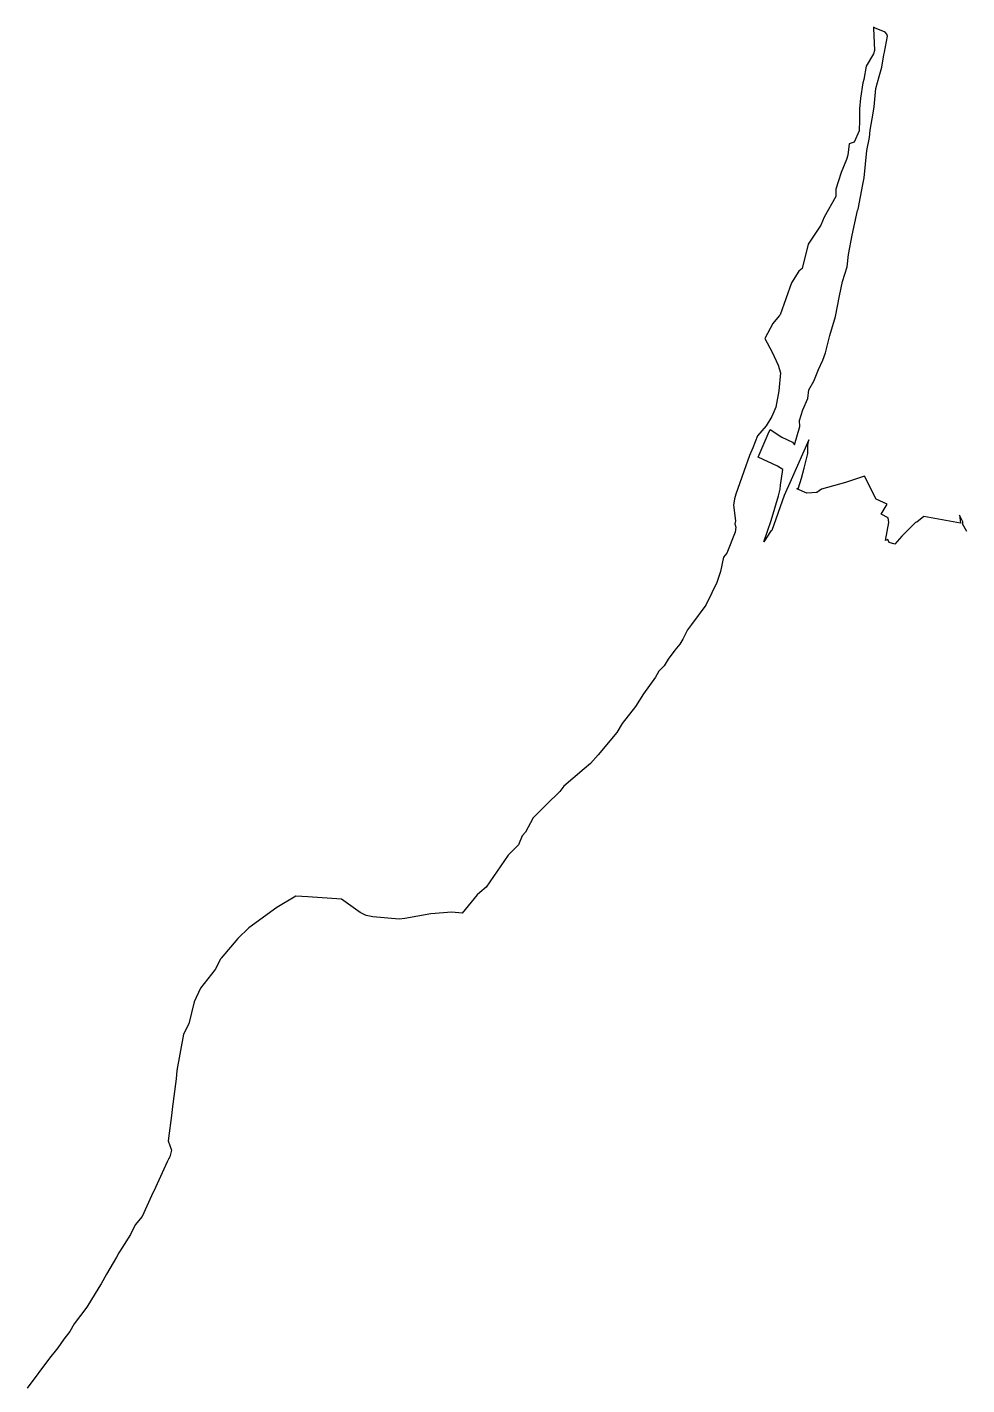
# Model space of a CAD drawing. Header units: inches. Extents: x 808357 to 808943, y 9157055 to 9157847.
# Drawn here: x 808493.5 to 808666, y 9157450.9 to 9157700 of the extents above; entities that cross this region are included whole.
import ezdxf

# ---------------------------------------------------------------- set-up
doc = ezdxf.new("R2010")
doc.units = ezdxf.units.IN
doc.header["$MEASUREMENT"] = 0

msp = doc.modelspace()

# ---------------------------------------------------------------- linework, layer by layer
at = {"elevation": 2898}
msp.add_lwpolyline([(808666.01, 9157607.48), (808665.18, 9157608.88), (808665.22, 9157608.87), (808665.23, 9157609.27), (808664.65, 9157610.46), (808664.81, 9157609.02), (808658.09, 9157610.25), (808656.78, 9157609.22), (808656.54, 9157609.13), (808654.13, 9157606.69), (808654.05, 9157606.61), (808652.8, 9157605.18), (808651.72, 9157605.44), (808651.48, 9157606), (808651.03, 9157605.85), (808651.65, 9157609.12), (808651.52, 9157609.99), (808650.26, 9157610.66), (808651.35, 9157612.48), (808649.32, 9157613.41), (808647.18, 9157617.64), (808643.74, 9157616.48), (808639.31, 9157615.24), (808638.43, 9157614.65), (808636.64, 9157614.54), (808634.78, 9157615.28), (808635.08, 9157615.49), (808635.66, 9157617.25), (808636.14, 9157619.11), (808636.79, 9157621.81), (808636.83, 9157623.32), (808636.98, 9157624.32), (808633.72, 9157616.96), (808632.49, 9157614.08), (808630.23, 9157607.67), (808629.98, 9157607.49), (808628.73, 9157605.57), (808630.08, 9157609.52), (808631.42, 9157614.04), (808631.75, 9157615.25), (808631.82, 9157615.95), (808632.24, 9157618.84), (808631.21, 9157619.46), (808627.68, 9157621.11), (808629.51, 9157625.41), (808629.92, 9157626.21), (808632.04, 9157624.79), (808634, 9157623.85), (808634.33, 9157623.41), (808635.32, 9157626.72), (808635.3, 9157627.86), (808635.86, 9157629.79), (808636.8, 9157631.9), (808637, 9157633.48), (808637.93, 9157635.06), (808638.74, 9157637.23), (808639.57, 9157638.93), (808640.06, 9157640.23), (808640.82, 9157643.42), (808641.87, 9157646.95), (808642.59, 9157650.74), (808643.18, 9157653.37), (808644.04, 9157656.01), (808644.29, 9157658.29), (808644.96, 9157661.85), (808645.94, 9157666.37), (808646.02, 9157666.59), (808646.91, 9157671.15), (808647.14, 9157672.39), (808647.63, 9157677.36), (808648.12, 9157679.8), (808648.26, 9157681.1), (808648.77, 9157684.26), (808648.98, 9157685.41), (808649.3, 9157688.78), (808649.92, 9157690.96), (808650.4, 9157692.69), (808650.75, 9157694.94), (808650.85, 9157695.42), (808651.45, 9157698.38), (808651.32, 9157698.76), (808651.02, 9157699.09), (808649.03, 9157699.87), (808648.86, 9157700.02), (808648.87, 9157699.93), (808648.87, 9157699.84), (808649.03, 9157695.73), (808648.87, 9157695.1), (808647.54, 9157692.87), (808647.1, 9157690.43), (808646.88, 9157689.79), (808646.5, 9157686.97), (808646.26, 9157685.02), (808646.28, 9157682.95), (808646.23, 9157680.99), (808645.28, 9157678.93), (808644.38, 9157678.59), (808644.17, 9157676.51), (808643.91, 9157675.74), (808642.95, 9157673.34), (808641.92, 9157670.31), (808641.97, 9157668.95), (808639.8, 9157665.13), (808639.18, 9157663.68), (808636.87, 9157660.21), (808635.74, 9157655.75), (808635.14, 9157655.23), (808633.83, 9157653.08), (808631.75, 9157647.24), (808631.54, 9157647.02), (808630.39, 9157645.63), (808628.9, 9157642.87), (808630.29, 9157640.37), (808631.36, 9157637.99), (808631.82, 9157636.58), (808631.5, 9157633.29), (808630.93, 9157630.28), (808630.22, 9157628.6), (808629.17, 9157626.84), (808627.56, 9157625.04), (808626.72, 9157622.83), (808626.11, 9157621.41), (808625.04, 9157618.5), (808623.58, 9157614.32), (808623.34, 9157613.47), (808623.14, 9157612.32), (808623.56, 9157609.44), (808623.39, 9157608.87), (808623.62, 9157608.25), (808623.5, 9157607.35), (808621.97, 9157603.49), (808621.3, 9157602.78), (808620.77, 9157600.11), (808620.11, 9157598.1), (808619.18, 9157596.25), (808618.06, 9157593.96), (808615.47, 9157590.39), (808614.75, 9157589.41), (808613.88, 9157587.74), (808613.29, 9157586.82), (808612.41, 9157585.7), (808611.15, 9157584.05), (808610.47, 9157582.86), (808609.45, 9157581.87), (808608.84, 9157580.77), (808606.62, 9157577.69), (808605.18, 9157575.37), (808602.76, 9157572.26), (808601.78, 9157570.61), (808598.34, 9157566.53), (808596.92, 9157564.9), (808595.78, 9157563.95), (808592.05, 9157560.76), (808591.32, 9157559.76), (808588.84, 9157557.41), (808586.41, 9157554.94), (808584.99, 9157552.31), (808584.41, 9157551.62), (808583.71, 9157549.99), (808582.93, 9157549.19), (808581.82, 9157548.11), (808577.76, 9157542.2), (808576.64, 9157541.22), (808576.14, 9157540.82), (808573.37, 9157537.42), (808571.46, 9157537.61), (808567.62, 9157537.33), (808562.85, 9157536.48), (808561.84, 9157536.37), (808556.99, 9157536.77), (808555.73, 9157537.03), (808554.66, 9157537.58), (808551.23, 9157539.99), (808545.04, 9157540.45), (808542.83, 9157540.59), (808539.34, 9157538.46), (808534.21, 9157534.77), (808532.22, 9157532.81), (808529.15, 9157529.22), (808529.1, 9157529.14), (808529.02, 9157528.99), (808528.02, 9157527.14), (808525.36, 9157523.71), (808524.21, 9157521.16), (808523.22, 9157517.17), (808522.26, 9157515.26), (808521.04, 9157508.61), (808520.88, 9157507.03), (808520.16, 9157501.46), (808520.1, 9157500.84), (808519.44, 9157495.67), (808520.01, 9157493.96), (808519.73, 9157492.72), (808519.46, 9157492.3), (808519.23, 9157491.84), (808517.1, 9157487.09), (808516.37, 9157485.6), (808514.63, 9157481.82), (808513.37, 9157480.28), (808512.53, 9157478.5), (808510.89, 9157475.98), (808510.35, 9157475.15), (808509.95, 9157474.35), (808508.1, 9157471.19), (808507.15, 9157469.46), (808506.69, 9157468.76), (808504.47, 9157465.15), (808502.17, 9157462.07), (808501.38, 9157460.68), (808500.25, 9157459.26), (808499.19, 9157457.7), (808497.67, 9157455.78), (808493.54, 9157450.3)], dxfattribs=at)

doc.saveas('drawing.dxf')
